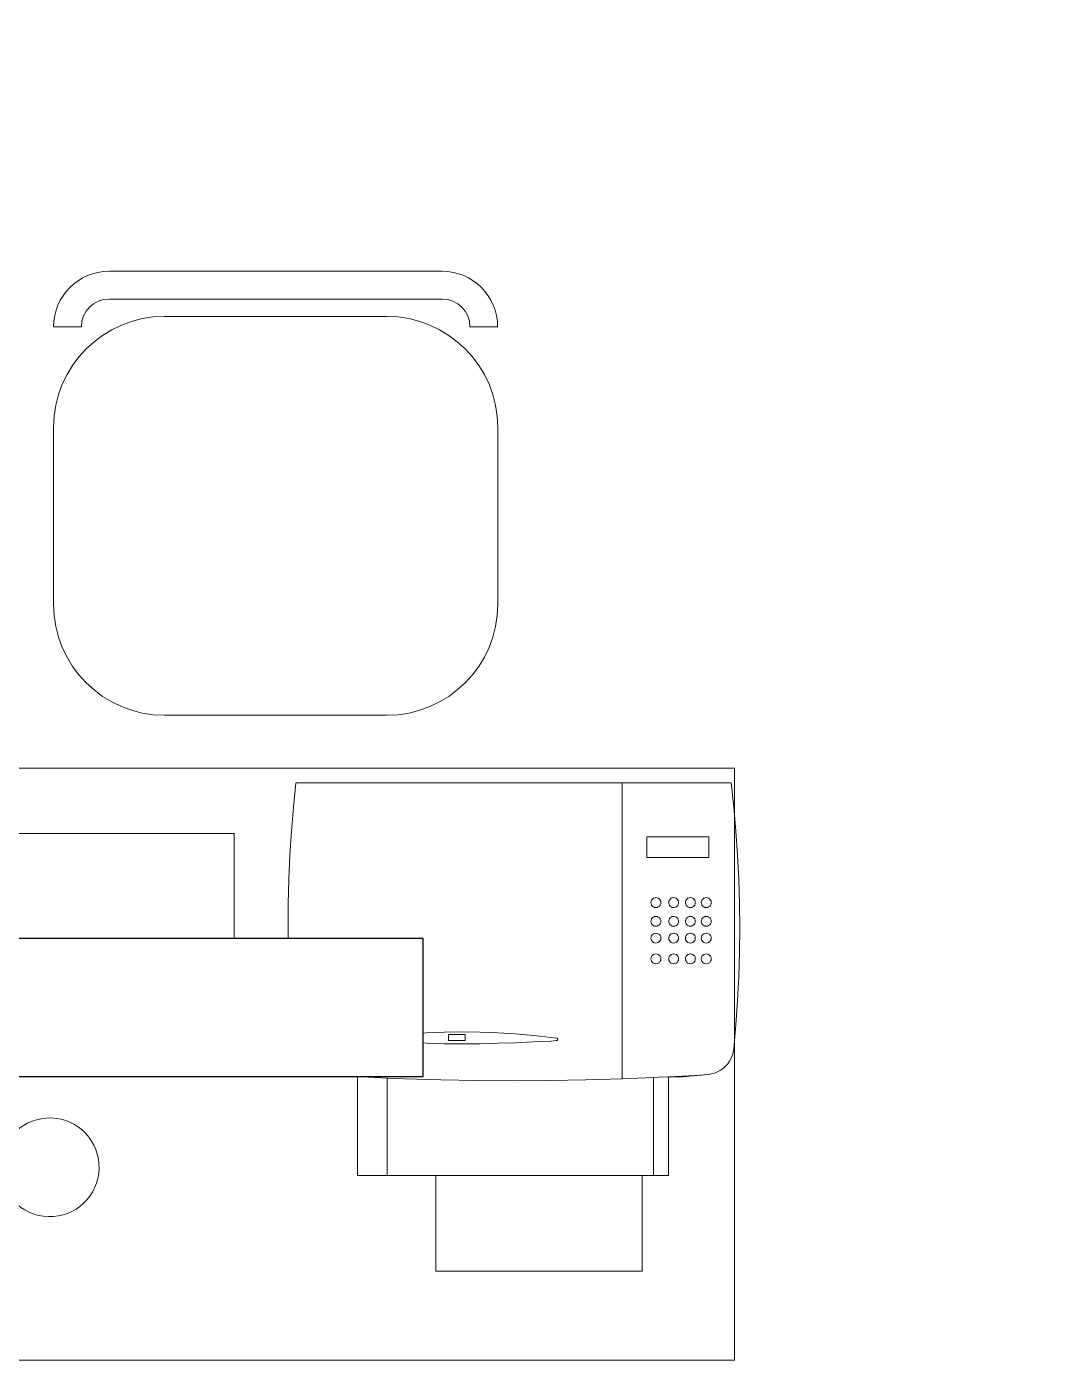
# Model space of a CAD drawing. Header units: metres. Extents: x -17 to 101, y 0 to 79.
# Drawn here: x 8.519 to 9.546, y 23.613 to 24.964 of the extents above; entities that cross this region are included whole.
import ezdxf

# ---------------------------------------------------------------- set-up
doc = ezdxf.new("R2010")
doc.units = ezdxf.units.M
doc.set_wipeout_variables(frame=1)
doc.layers.add('ALUMBRADO', color=1, linetype='Continuous', lineweight=30)
doc.layers.add('Cotas varias El', color=253, linetype='Continuous', lineweight=13)

# ---------------------------------------------------------------- blocks, each defined once
blk = doc.blocks.new('ADOSADO')
at = {"color": 1, "lineweight": 25}
blk.add_wipeout([(-0.63, 0.015), (0.64, 0.015), (0.64, 0.155), (-0.63, 0.155)], dxfattribs=at).dxf.layer = 'ALUMBRADO'
at = {"layer": 'ALUMBRADO', "lineweight": 25}
for points in [[(0.005, 0.1548), (0.005, 0.2007)], [(-0.4959, 0.155), (-0.63, 0.0409)], [(-0.3794, 0.155), (-0.5438, 0.015)], [(-0.1107, 0.085), (-0.0648, 0.085)], [(0.0748, 0.085), (0.1207, 0.085)], [(0.005, -0.0307), (0.005, 0.0152)]]:
    blk.add_lwpolyline(points, dxfattribs=at)
at = {"layer": 'ALUMBRADO', "color": 1, "lineweight": 25}
blk.add_lwpolyline([(-0.63, 0.015), (0.64, 0.015), (0.64, 0.155), (-0.63, 0.155)], close=True, dxfattribs=at)
at = {"layer": 'ALUMBRADO', "lineweight": 25}
blk.add_circle((0.005, 0.085), 0.0698, dxfattribs=at)

msp = doc.modelspace()

# ---------------------------------------------------------------- linework, layer by layer
at = {"layer": 'ALUMBRADO', "lineweight": 25}
msp.add_arc((8.8003, 22.8318), 2.716, 43.5059, 100.3819, dxfattribs=at)
at = {"layer": 'Cotas varias El', "linetype": 'ByBlock'}
for p, q in [((8.602, 24.7164, 0.0424), (8.9395, 24.7164, 0.0424)), ((8.602, 24.6882, 0.0424), (8.9395, 24.6882, 0.0424)), ((8.8833, 24.6706, 0.0424), (8.6583, 24.6706, 0.0424)), ((8.5458, 24.6601, 0.0424), (8.5739, 24.6601, 0.0424)), ((8.9958, 24.6601, 0.0424), (8.9676, 24.6601, 0.0424)), ((8.5458, 24.3789, 0.0424), (8.5458, 24.5581, 0.0424)), ((8.9958, 24.3789, 0.0424), (8.9958, 24.5581, 0.0424)), ((8.6583, 24.2664, 0.0424), (8.8833, 24.2664, 0.0424))]:
    msp.add_line(p, q, dxfattribs=at)
at = {"layer": 'Cotas varias El'}
for p, q in [((8.7912, 24.198), (8.7888, 24.1735)), ((9.122, 24.198), (8.7912, 24.198)), ((9.122, 23.8981), (9.122, 24.198)), ((9.2322, 24.198), (9.122, 24.198)), ((9.2322, 24.198), (9.2349, 24.1736)), ((8.7888, 24.1735), (8.7868, 24.1491)), ((9.2349, 24.1736), (9.2371, 24.1491)), ((8.7868, 24.1491), (8.7853, 24.1246)), ((9.2371, 24.1491), (9.2388, 24.1246)), ((9.1467, 24.1223), (9.1467, 24.1433)), ((9.2097, 24.1433), (9.1467, 24.1433)), ((9.2097, 24.1433), (9.2097, 24.1223)), ((8.7853, 24.1246), (8.7842, 24.1)), ((9.2097, 24.1223), (9.1467, 24.1223)), ((9.2388, 24.1246), (9.24, 24.1001)), ((8.7842, 24.1), (8.7835, 24.0755)), ((9.24, 24.1001), (9.2407, 24.0755)), ((9.1525, 24.0802), (9.1517, 24.0792)), ((9.1535, 24.081), (9.1525, 24.0802)), ((9.1547, 24.0815), (9.1535, 24.081)), ((9.156, 24.0817), (9.1547, 24.0815)), ((9.1573, 24.0815), (9.156, 24.0817)), ((9.1585, 24.081), (9.1573, 24.0815)), ((9.1596, 24.0802), (9.1585, 24.081)), ((9.1604, 24.0792), (9.1596, 24.0802)), ((9.1705, 24.0802), (9.1697, 24.0792)), ((9.1715, 24.081), (9.1705, 24.0802)), ((9.1727, 24.0815), (9.1715, 24.081)), ((9.174, 24.0817), (9.1727, 24.0815)), ((9.1753, 24.0815), (9.174, 24.0817)), ((9.1765, 24.081), (9.1753, 24.0815)), ((9.1776, 24.0802), (9.1765, 24.081)), ((9.1784, 24.0792), (9.1776, 24.0802)), ((9.1875, 24.0802), (9.1867, 24.0792)), ((9.1885, 24.081), (9.1875, 24.0802)), ((9.1897, 24.0815), (9.1885, 24.081)), ((9.191, 24.0817), (9.1897, 24.0815)), ((9.1923, 24.0815), (9.191, 24.0817)), ((9.1935, 24.081), (9.1923, 24.0815)), ((9.1946, 24.0802), (9.1935, 24.081)), ((9.1954, 24.0792), (9.1946, 24.0802)), ((9.2035, 24.0802), (9.2027, 24.0792)), ((9.2045, 24.081), (9.2035, 24.0802)), ((9.2057, 24.0815), (9.2045, 24.081)), ((9.207, 24.0817), (9.2057, 24.0815)), ((9.2083, 24.0815), (9.207, 24.0817)), ((9.2095, 24.081), (9.2083, 24.0815)), ((9.2106, 24.0802), (9.2095, 24.081)), ((9.2114, 24.0792), (9.2106, 24.0802)), ((8.7835, 24.0755), (8.7833, 24.051)), ((9.1512, 24.078), (9.151, 24.0767)), ((9.151, 24.0767), (9.1512, 24.0754)), ((9.1517, 24.0792), (9.1512, 24.078)), ((9.1512, 24.0754), (9.1517, 24.0742)), ((9.1517, 24.0742), (9.1525, 24.0731)), ((9.1525, 24.0731), (9.1535, 24.0723)), ((9.1535, 24.0723), (9.1547, 24.0718)), ((9.1547, 24.0718), (9.156, 24.0717)), ((9.156, 24.0717), (9.1573, 24.0718)), ((9.1573, 24.0718), (9.1585, 24.0723)), ((9.1585, 24.0723), (9.1596, 24.0731)), ((9.1596, 24.0731), (9.1604, 24.0742)), ((9.1609, 24.078), (9.1604, 24.0792)), ((9.1604, 24.0742), (9.1609, 24.0754)), ((9.161, 24.0767), (9.1609, 24.078)), ((9.1609, 24.0754), (9.161, 24.0767)), ((9.1692, 24.078), (9.169, 24.0767)), ((9.169, 24.0767), (9.1692, 24.0754)), ((9.1697, 24.0792), (9.1692, 24.078)), ((9.1692, 24.0754), (9.1697, 24.0742)), ((9.1697, 24.0742), (9.1705, 24.0731)), ((9.1705, 24.0731), (9.1715, 24.0723)), ((9.1715, 24.0723), (9.1727, 24.0718)), ((9.1727, 24.0718), (9.174, 24.0717)), ((9.174, 24.0717), (9.1753, 24.0718)), ((9.1753, 24.0718), (9.1765, 24.0723)), ((9.1765, 24.0723), (9.1776, 24.0731)), ((9.1776, 24.0731), (9.1784, 24.0742)), ((9.1789, 24.078), (9.1784, 24.0792)), ((9.1784, 24.0742), (9.1789, 24.0754)), ((9.179, 24.0767), (9.1789, 24.078)), ((9.1789, 24.0754), (9.179, 24.0767)), ((9.1862, 24.078), (9.186, 24.0767)), ((9.186, 24.0767), (9.1862, 24.0754)), ((9.1867, 24.0792), (9.1862, 24.078)), ((9.1862, 24.0754), (9.1867, 24.0742)), ((9.1867, 24.0742), (9.1875, 24.0731)), ((9.1875, 24.0731), (9.1885, 24.0723)), ((9.1885, 24.0723), (9.1897, 24.0718)), ((9.1897, 24.0718), (9.191, 24.0717)), ((9.191, 24.0717), (9.1923, 24.0718)), ((9.1923, 24.0718), (9.1935, 24.0723)), ((9.1935, 24.0723), (9.1946, 24.0731)), ((9.1946, 24.0731), (9.1954, 24.0742)), ((9.1959, 24.078), (9.1954, 24.0792)), ((9.1954, 24.0742), (9.1959, 24.0754)), ((9.196, 24.0767), (9.1959, 24.078)), ((9.1959, 24.0754), (9.196, 24.0767)), ((9.2022, 24.078), (9.202, 24.0767)), ((9.202, 24.0767), (9.2022, 24.0754)), ((9.2027, 24.0792), (9.2022, 24.078)), ((9.2022, 24.0754), (9.2027, 24.0742)), ((9.2027, 24.0742), (9.2035, 24.0731)), ((9.2035, 24.0731), (9.2045, 24.0723)), ((9.2045, 24.0723), (9.2057, 24.0718)), ((9.2057, 24.0718), (9.207, 24.0717)), ((9.207, 24.0717), (9.2083, 24.0718)), ((9.2083, 24.0718), (9.2095, 24.0723)), ((9.2095, 24.0723), (9.2106, 24.0731)), ((9.2106, 24.0731), (9.2114, 24.0742)), ((9.2119, 24.078), (9.2114, 24.0792)), ((9.2114, 24.0742), (9.2119, 24.0754)), ((9.212, 24.0767), (9.2119, 24.078)), ((9.2119, 24.0754), (9.212, 24.0767)), ((9.2407, 24.0755), (9.241, 24.051)), ((9.1512, 24.059), (9.151, 24.0577)), ((9.151, 24.0577), (9.1512, 24.0564)), ((9.1517, 24.0602), (9.1512, 24.059)), ((9.1512, 24.0564), (9.1517, 24.0552)), ((9.1525, 24.0612), (9.1517, 24.0602)), ((9.1517, 24.0552), (9.1525, 24.0541)), ((9.1535, 24.062), (9.1525, 24.0612)), ((9.1525, 24.0541), (9.1535, 24.0533)), ((9.1547, 24.0625), (9.1535, 24.062)), ((9.1535, 24.0533), (9.1547, 24.0528)), ((9.156, 24.0627), (9.1547, 24.0625)), ((9.1573, 24.0625), (9.156, 24.0627)), ((9.1585, 24.062), (9.1573, 24.0625)), ((9.1573, 24.0528), (9.1585, 24.0533)), ((9.1596, 24.0612), (9.1585, 24.062)), ((9.1585, 24.0533), (9.1596, 24.0541)), ((9.1604, 24.0602), (9.1596, 24.0612)), ((9.1596, 24.0541), (9.1604, 24.0552)), ((9.1609, 24.059), (9.1604, 24.0602)), ((9.1604, 24.0552), (9.1609, 24.0564)), ((9.161, 24.0577), (9.1609, 24.059)), ((9.1609, 24.0564), (9.161, 24.0577)), ((9.1692, 24.059), (9.169, 24.0577)), ((9.169, 24.0577), (9.1692, 24.0564)), ((9.1697, 24.0602), (9.1692, 24.059)), ((9.1692, 24.0564), (9.1697, 24.0552)), ((9.1705, 24.0612), (9.1697, 24.0602)), ((9.1697, 24.0552), (9.1705, 24.0541)), ((9.1715, 24.062), (9.1705, 24.0612)), ((9.1705, 24.0541), (9.1715, 24.0533)), ((9.1727, 24.0625), (9.1715, 24.062)), ((9.1715, 24.0533), (9.1727, 24.0528)), ((9.174, 24.0627), (9.1727, 24.0625)), ((9.1753, 24.0625), (9.174, 24.0627)), ((9.1765, 24.062), (9.1753, 24.0625)), ((9.1753, 24.0528), (9.1765, 24.0533)), ((9.1776, 24.0612), (9.1765, 24.062)), ((9.1765, 24.0533), (9.1776, 24.0541)), ((9.1784, 24.0602), (9.1776, 24.0612)), ((9.1776, 24.0541), (9.1784, 24.0552)), ((9.1789, 24.059), (9.1784, 24.0602)), ((9.1784, 24.0552), (9.1789, 24.0564)), ((9.179, 24.0577), (9.1789, 24.059)), ((9.1789, 24.0564), (9.179, 24.0577)), ((9.1862, 24.059), (9.186, 24.0577)), ((9.186, 24.0577), (9.1862, 24.0564)), ((9.1867, 24.0602), (9.1862, 24.059)), ((9.1862, 24.0564), (9.1867, 24.0552)), ((9.1875, 24.0612), (9.1867, 24.0602)), ((9.1867, 24.0552), (9.1875, 24.0541)), ((9.1885, 24.062), (9.1875, 24.0612)), ((9.1875, 24.0541), (9.1885, 24.0533)), ((9.1897, 24.0625), (9.1885, 24.062)), ((9.1885, 24.0533), (9.1897, 24.0528)), ((9.191, 24.0627), (9.1897, 24.0625)), ((9.1923, 24.0625), (9.191, 24.0627)), ((9.1935, 24.062), (9.1923, 24.0625)), ((9.1923, 24.0528), (9.1935, 24.0533)), ((9.1946, 24.0612), (9.1935, 24.062)), ((9.1935, 24.0533), (9.1946, 24.0541)), ((9.1954, 24.0602), (9.1946, 24.0612)), ((9.1946, 24.0541), (9.1954, 24.0552)), ((9.1959, 24.059), (9.1954, 24.0602)), ((9.1954, 24.0552), (9.1959, 24.0564)), ((9.196, 24.0577), (9.1959, 24.059)), ((9.1959, 24.0564), (9.196, 24.0577)), ((9.2022, 24.059), (9.202, 24.0577)), ((9.202, 24.0577), (9.2022, 24.0564)), ((9.2027, 24.0602), (9.2022, 24.059)), ((9.2022, 24.0564), (9.2027, 24.0552)), ((9.2035, 24.0612), (9.2027, 24.0602)), ((9.2027, 24.0552), (9.2035, 24.0541)), ((9.2045, 24.062), (9.2035, 24.0612)), ((9.2035, 24.0541), (9.2045, 24.0533)), ((9.2057, 24.0625), (9.2045, 24.062)), ((9.2045, 24.0533), (9.2057, 24.0528)), ((9.207, 24.0627), (9.2057, 24.0625)), ((9.2083, 24.0625), (9.207, 24.0627)), ((9.2095, 24.062), (9.2083, 24.0625)), ((9.2083, 24.0528), (9.2095, 24.0533)), ((9.2106, 24.0612), (9.2095, 24.062)), ((9.2095, 24.0533), (9.2106, 24.0541)), ((9.2114, 24.0602), (9.2106, 24.0612)), ((9.2106, 24.0541), (9.2114, 24.0552)), ((9.2119, 24.059), (9.2114, 24.0602)), ((9.2114, 24.0552), (9.2119, 24.0564)), ((9.212, 24.0577), (9.2119, 24.059)), ((9.2119, 24.0564), (9.212, 24.0577)), ((8.7833, 24.051), (8.7835, 24.0264)), ((9.1512, 24.042), (9.151, 24.0407)), ((9.151, 24.0407), (9.1512, 24.0394)), ((9.1517, 24.0432), (9.1512, 24.042)), ((9.1525, 24.0442), (9.1517, 24.0432)), ((9.1535, 24.045), (9.1525, 24.0442)), ((9.1547, 24.0455), (9.1535, 24.045)), ((9.1547, 24.0528), (9.156, 24.0527)), ((9.156, 24.0457), (9.1547, 24.0455)), ((9.156, 24.0527), (9.1573, 24.0528)), ((9.1573, 24.0455), (9.156, 24.0457)), ((9.1585, 24.045), (9.1573, 24.0455)), ((9.1596, 24.0442), (9.1585, 24.045)), ((9.1604, 24.0432), (9.1596, 24.0442)), ((9.1609, 24.042), (9.1604, 24.0432)), ((9.161, 24.0407), (9.1609, 24.042)), ((9.1609, 24.0394), (9.161, 24.0407)), ((9.1692, 24.042), (9.169, 24.0407)), ((9.169, 24.0407), (9.1692, 24.0394)), ((9.1697, 24.0432), (9.1692, 24.042)), ((9.1705, 24.0442), (9.1697, 24.0432)), ((9.1715, 24.045), (9.1705, 24.0442)), ((9.1727, 24.0455), (9.1715, 24.045)), ((9.1727, 24.0528), (9.174, 24.0527)), ((9.174, 24.0457), (9.1727, 24.0455)), ((9.174, 24.0527), (9.1753, 24.0528)), ((9.1753, 24.0455), (9.174, 24.0457)), ((9.1765, 24.045), (9.1753, 24.0455)), ((9.1776, 24.0442), (9.1765, 24.045)), ((9.1784, 24.0432), (9.1776, 24.0442)), ((9.1789, 24.042), (9.1784, 24.0432)), ((9.179, 24.0407), (9.1789, 24.042)), ((9.1789, 24.0394), (9.179, 24.0407)), ((9.1862, 24.042), (9.186, 24.0407)), ((9.186, 24.0407), (9.1862, 24.0394)), ((9.1867, 24.0432), (9.1862, 24.042)), ((9.1875, 24.0442), (9.1867, 24.0432)), ((9.1885, 24.045), (9.1875, 24.0442)), ((9.1897, 24.0455), (9.1885, 24.045)), ((9.1897, 24.0528), (9.191, 24.0527)), ((9.191, 24.0457), (9.1897, 24.0455)), ((9.191, 24.0527), (9.1923, 24.0528)), ((9.1923, 24.0455), (9.191, 24.0457)), ((9.1935, 24.045), (9.1923, 24.0455)), ((9.1946, 24.0442), (9.1935, 24.045)), ((9.1954, 24.0432), (9.1946, 24.0442)), ((9.1959, 24.042), (9.1954, 24.0432)), ((9.196, 24.0407), (9.1959, 24.042)), ((9.1959, 24.0394), (9.196, 24.0407)), ((9.2022, 24.042), (9.202, 24.0407)), ((9.202, 24.0407), (9.2022, 24.0394)), ((9.2027, 24.0432), (9.2022, 24.042)), ((9.2035, 24.0442), (9.2027, 24.0432)), ((9.2045, 24.045), (9.2035, 24.0442)), ((9.2057, 24.0455), (9.2045, 24.045)), ((9.2057, 24.0528), (9.207, 24.0527)), ((9.207, 24.0457), (9.2057, 24.0455)), ((9.207, 24.0527), (9.2083, 24.0528)), ((9.2083, 24.0455), (9.207, 24.0457)), ((9.2095, 24.045), (9.2083, 24.0455)), ((9.2106, 24.0442), (9.2095, 24.045)), ((9.2114, 24.0432), (9.2106, 24.0442)), ((9.2119, 24.042), (9.2114, 24.0432)), ((9.212, 24.0407), (9.2119, 24.042)), ((9.2119, 24.0394), (9.212, 24.0407)), ((9.241, 24.051), (9.2407, 24.0264)), ((8.7835, 24.0264), (8.7842, 24.0019)), ((9.1512, 24.0394), (9.1517, 24.0382)), ((9.1517, 24.0382), (9.1525, 24.0371)), ((9.1525, 24.0371), (9.1535, 24.0363)), ((9.1535, 24.0363), (9.1547, 24.0358)), ((9.1547, 24.0358), (9.156, 24.0357)), ((9.156, 24.0357), (9.1573, 24.0358)), ((9.1573, 24.0358), (9.1585, 24.0363)), ((9.1585, 24.0363), (9.1596, 24.0371)), ((9.1596, 24.0371), (9.1604, 24.0382)), ((9.1604, 24.0382), (9.1609, 24.0394)), ((9.1692, 24.0394), (9.1697, 24.0382)), ((9.1697, 24.0382), (9.1705, 24.0371)), ((9.1705, 24.0371), (9.1715, 24.0363)), ((9.1715, 24.0363), (9.1727, 24.0358)), ((9.1727, 24.0358), (9.174, 24.0357)), ((9.174, 24.0357), (9.1753, 24.0358)), ((9.1753, 24.0358), (9.1765, 24.0363)), ((9.1765, 24.0363), (9.1776, 24.0371)), ((9.1776, 24.0371), (9.1784, 24.0382)), ((9.1784, 24.0382), (9.1789, 24.0394)), ((9.1862, 24.0394), (9.1867, 24.0382)), ((9.1867, 24.0382), (9.1875, 24.0371)), ((9.1875, 24.0371), (9.1885, 24.0363)), ((9.1885, 24.0363), (9.1897, 24.0358)), ((9.1897, 24.0358), (9.191, 24.0357)), ((9.191, 24.0357), (9.1923, 24.0358)), ((9.1923, 24.0358), (9.1935, 24.0363)), ((9.1935, 24.0363), (9.1946, 24.0371)), ((9.1946, 24.0371), (9.1954, 24.0382)), ((9.1954, 24.0382), (9.1959, 24.0394)), ((9.2022, 24.0394), (9.2027, 24.0382)), ((9.2027, 24.0382), (9.2035, 24.0371)), ((9.2035, 24.0371), (9.2045, 24.0363)), ((9.2045, 24.0363), (9.2057, 24.0358)), ((9.2057, 24.0358), (9.207, 24.0357)), ((9.207, 24.0357), (9.2083, 24.0358)), ((9.2083, 24.0358), (9.2095, 24.0363)), ((9.2095, 24.0363), (9.2106, 24.0371)), ((9.2106, 24.0371), (9.2114, 24.0382)), ((9.2114, 24.0382), (9.2119, 24.0394)), ((9.2407, 24.0264), (9.24, 24.0019)), ((9.1512, 24.021), (9.151, 24.0197)), ((9.151, 24.0197), (9.1512, 24.0184)), ((9.1517, 24.0222), (9.1512, 24.021)), ((9.1512, 24.0184), (9.1517, 24.0172)), ((9.1525, 24.0232), (9.1517, 24.0222)), ((9.1517, 24.0172), (9.1525, 24.0161)), ((9.1535, 24.024), (9.1525, 24.0232)), ((9.1525, 24.0161), (9.1535, 24.0153)), ((9.1547, 24.0245), (9.1535, 24.024)), ((9.1535, 24.0153), (9.1547, 24.0148)), ((9.156, 24.0247), (9.1547, 24.0245)), ((9.1547, 24.0148), (9.156, 24.0147)), ((9.1573, 24.0245), (9.156, 24.0247)), ((9.156, 24.0147), (9.1573, 24.0148)), ((9.1585, 24.024), (9.1573, 24.0245)), ((9.1573, 24.0148), (9.1585, 24.0153)), ((9.1596, 24.0232), (9.1585, 24.024)), ((9.1585, 24.0153), (9.1596, 24.0161)), ((9.1604, 24.0222), (9.1596, 24.0232)), ((9.1596, 24.0161), (9.1604, 24.0172)), ((9.1609, 24.021), (9.1604, 24.0222)), ((9.1604, 24.0172), (9.1609, 24.0184)), ((9.161, 24.0197), (9.1609, 24.021)), ((9.1609, 24.0184), (9.161, 24.0197)), ((9.1692, 24.021), (9.169, 24.0197)), ((9.169, 24.0197), (9.1692, 24.0184)), ((9.1697, 24.0222), (9.1692, 24.021)), ((9.1692, 24.0184), (9.1697, 24.0172)), ((9.1705, 24.0232), (9.1697, 24.0222)), ((9.1697, 24.0172), (9.1705, 24.0161)), ((9.1715, 24.024), (9.1705, 24.0232)), ((9.1705, 24.0161), (9.1715, 24.0153)), ((9.1727, 24.0245), (9.1715, 24.024)), ((9.1715, 24.0153), (9.1727, 24.0148)), ((9.174, 24.0247), (9.1727, 24.0245)), ((9.1727, 24.0148), (9.174, 24.0147)), ((9.1753, 24.0245), (9.174, 24.0247)), ((9.174, 24.0147), (9.1753, 24.0148)), ((9.1765, 24.024), (9.1753, 24.0245)), ((9.1753, 24.0148), (9.1765, 24.0153)), ((9.1776, 24.0232), (9.1765, 24.024)), ((9.1765, 24.0153), (9.1776, 24.0161)), ((9.1784, 24.0222), (9.1776, 24.0232)), ((9.1776, 24.0161), (9.1784, 24.0172)), ((9.1789, 24.021), (9.1784, 24.0222)), ((9.1784, 24.0172), (9.1789, 24.0184)), ((9.179, 24.0197), (9.1789, 24.021)), ((9.1789, 24.0184), (9.179, 24.0197)), ((9.1862, 24.021), (9.186, 24.0197)), ((9.186, 24.0197), (9.1862, 24.0184)), ((9.1867, 24.0222), (9.1862, 24.021)), ((9.1862, 24.0184), (9.1867, 24.0172)), ((9.1875, 24.0232), (9.1867, 24.0222)), ((9.1867, 24.0172), (9.1875, 24.0161)), ((9.1885, 24.024), (9.1875, 24.0232)), ((9.1875, 24.0161), (9.1885, 24.0153)), ((9.1897, 24.0245), (9.1885, 24.024)), ((9.1885, 24.0153), (9.1897, 24.0148)), ((9.191, 24.0247), (9.1897, 24.0245)), ((9.1897, 24.0148), (9.191, 24.0147)), ((9.1923, 24.0245), (9.191, 24.0247)), ((9.191, 24.0147), (9.1923, 24.0148)), ((9.1935, 24.024), (9.1923, 24.0245)), ((9.1923, 24.0148), (9.1935, 24.0153)), ((9.1946, 24.0232), (9.1935, 24.024)), ((9.1935, 24.0153), (9.1946, 24.0161)), ((9.1954, 24.0222), (9.1946, 24.0232)), ((9.1946, 24.0161), (9.1954, 24.0172)), ((9.1959, 24.021), (9.1954, 24.0222)), ((9.1954, 24.0172), (9.1959, 24.0184)), ((9.196, 24.0197), (9.1959, 24.021)), ((9.1959, 24.0184), (9.196, 24.0197)), ((9.2022, 24.021), (9.202, 24.0197)), ((9.202, 24.0197), (9.2022, 24.0184)), ((9.2027, 24.0222), (9.2022, 24.021)), ((9.2022, 24.0184), (9.2027, 24.0172)), ((9.2035, 24.0232), (9.2027, 24.0222)), ((9.2027, 24.0172), (9.2035, 24.0161)), ((9.2045, 24.024), (9.2035, 24.0232)), ((9.2035, 24.0161), (9.2045, 24.0153)), ((9.2057, 24.0245), (9.2045, 24.024)), ((9.2045, 24.0153), (9.2057, 24.0148)), ((9.207, 24.0247), (9.2057, 24.0245)), ((9.2057, 24.0148), (9.207, 24.0147)), ((9.2083, 24.0245), (9.207, 24.0247)), ((9.207, 24.0147), (9.2083, 24.0148)), ((9.2095, 24.024), (9.2083, 24.0245)), ((9.2083, 24.0148), (9.2095, 24.0153)), ((9.2106, 24.0232), (9.2095, 24.024)), ((9.2095, 24.0153), (9.2106, 24.0161)), ((9.2114, 24.0222), (9.2106, 24.0232)), ((9.2106, 24.0161), (9.2114, 24.0172)), ((9.2119, 24.021), (9.2114, 24.0222)), ((9.2114, 24.0172), (9.2119, 24.0184)), ((9.212, 24.0197), (9.2119, 24.021)), ((9.2119, 24.0184), (9.212, 24.0197)), ((8.7842, 24.0019), (8.7853, 23.9774)), ((9.24, 24.0019), (9.2388, 23.9773)), ((8.7853, 23.9774), (8.7868, 23.9529)), ((9.2388, 23.9773), (9.2371, 23.9528)), ((8.7868, 23.9529), (8.7888, 23.9284)), ((8.9236, 23.9447), (8.9417, 23.9454)), ((8.9417, 23.9454), (8.9597, 23.9456)), ((8.9597, 23.9456), (8.9778, 23.9454)), ((8.9778, 23.9454), (8.9959, 23.9447)), ((9.2371, 23.9528), (9.2349, 23.9284)), ((8.858, 23.938), (8.8579, 23.9378)), ((8.8579, 23.9378), (8.858, 23.9377)), ((8.8581, 23.9383), (8.858, 23.9381)), ((8.858, 23.9381), (8.858, 23.938)), ((8.858, 23.9377), (8.858, 23.9375)), ((8.858, 23.9375), (8.8581, 23.9374)), ((8.8582, 23.9384), (8.8581, 23.9383)), ((8.8581, 23.9374), (8.8582, 23.9373)), ((8.8583, 23.9385), (8.8582, 23.9384)), ((8.8582, 23.9373), (8.8583, 23.9372)), ((8.8584, 23.9385), (8.8583, 23.9385)), ((8.8583, 23.9372), (8.8584, 23.9372)), ((8.8584, 23.9385), (8.8696, 23.9401)), ((8.8584, 23.9372), (8.8697, 23.9364)), ((8.8696, 23.9401), (8.8876, 23.942)), ((8.8697, 23.9364), (8.8877, 23.9354)), ((8.8876, 23.942), (8.9056, 23.9436)), ((8.8877, 23.9354), (8.9057, 23.9346)), ((8.9056, 23.9436), (8.9236, 23.9447)), ((8.9057, 23.9346), (8.9237, 23.9341)), ((8.9237, 23.9341), (8.9417, 23.9337)), ((8.9417, 23.9337), (8.9597, 23.9336)), ((8.9459, 23.9429), (8.9459, 23.9369)), ((8.9629, 23.9429), (8.9459, 23.9429)), ((8.9459, 23.9369), (8.9629, 23.9369)), ((8.9597, 23.9336), (8.9778, 23.9337)), ((8.9629, 23.9369), (8.9629, 23.9429)), ((8.9778, 23.9337), (8.9958, 23.9341)), ((8.9958, 23.9341), (9.0138, 23.9346)), ((8.9959, 23.9447), (9.0139, 23.9436)), ((9.0138, 23.9346), (9.0318, 23.9354)), ((9.0139, 23.9436), (9.0319, 23.942)), ((9.0318, 23.9354), (9.0498, 23.9364)), ((9.0319, 23.942), (9.0498, 23.9401)), ((9.0498, 23.9401), (9.0553, 23.9393)), ((9.0498, 23.9364), (9.0555, 23.9368)), ((9.0553, 23.9393), (9.0556, 23.9393)), ((9.0558, 23.9368), (9.0555, 23.9368)), ((9.0556, 23.9393), (9.056, 23.9392)), ((9.0561, 23.937), (9.0558, 23.9368)), ((9.056, 23.9392), (9.0562, 23.939)), ((9.0563, 23.9372), (9.0561, 23.937)), ((9.0562, 23.939), (9.0564, 23.9387)), ((9.0565, 23.9375), (9.0563, 23.9372)), ((9.0564, 23.9387), (9.0566, 23.9385)), ((9.0566, 23.9378), (9.0565, 23.9375)), ((9.0566, 23.9385), (9.0567, 23.9381)), ((9.0567, 23.9381), (9.0566, 23.9378)), ((8.7888, 23.9284), (8.7893, 23.9251)), ((8.7893, 23.9251), (8.7901, 23.9219)), ((8.7901, 23.9219), (8.7914, 23.9188)), ((8.7914, 23.9188), (8.793, 23.9158)), ((9.2322, 23.9189), (9.2307, 23.916)), ((9.2335, 23.922), (9.2322, 23.9189)), ((9.2343, 23.9251), (9.2335, 23.922)), ((9.2349, 23.9284), (9.2343, 23.9251)), ((8.793, 23.9158), (8.7949, 23.9131)), ((8.7949, 23.9131), (8.7971, 23.9106)), ((8.7971, 23.9106), (8.7996, 23.9084)), ((8.7996, 23.9084), (8.8024, 23.9065)), ((8.8024, 23.9065), (8.8053, 23.9049)), ((8.8053, 23.9049), (8.8084, 23.9037)), ((9.2186, 23.9052), (9.2155, 23.9039)), ((9.2215, 23.9067), (9.2186, 23.9052)), ((9.2241, 23.9087), (9.2215, 23.9067)), ((9.2266, 23.9109), (9.2241, 23.9087)), ((9.2288, 23.9133), (9.2266, 23.9109)), ((9.2307, 23.916), (9.2288, 23.9133)), ((8.8084, 23.9037), (8.8117, 23.9029)), ((8.8117, 23.9029), (8.815, 23.9024)), ((8.815, 23.9024), (8.8279, 23.9016)), ((8.8279, 23.9016), (8.8537, 23.9002)), ((8.8537, 23.8002), (8.8537, 23.9002)), ((8.8537, 23.9002), (8.8646, 23.8996)), ((8.8646, 23.8996), (8.8837, 23.8988)), ((8.8837, 23.8988), (8.9013, 23.8981)), ((8.8837, 23.8988), (8.8837, 23.8002)), ((8.9013, 23.8981), (8.9381, 23.897)), ((8.9381, 23.897), (8.9749, 23.8963)), ((8.9749, 23.8963), (9.0117, 23.8961)), ((9.0117, 23.8961), (9.0484, 23.8963)), ((9.0484, 23.8963), (9.0852, 23.897)), ((9.0852, 23.897), (9.122, 23.8981)), ((9.122, 23.8981), (9.1537, 23.8994)), ((9.1537, 23.8994), (9.1587, 23.8996)), ((9.1537, 23.8002), (9.1537, 23.8994)), ((9.1587, 23.8996), (9.1687, 23.9001)), ((9.1687, 23.9001), (9.1696, 23.9002)), ((9.1687, 23.8002), (9.1687, 23.9001)), ((9.1696, 23.9002), (9.1955, 23.9016)), ((9.1696, 23.9002), (9.1837, 23.9002)), ((9.2091, 23.9025), (9.1837, 23.9002)), ((9.1955, 23.9016), (9.2091, 23.9025)), ((9.2124, 23.903), (9.2091, 23.9025)), ((9.2155, 23.9039), (9.2124, 23.903)), ((8.8837, 23.8002), (8.8537, 23.8002)), ((8.9332, 23.8002), (8.8837, 23.8002)), ((8.9332, 23.7701), (8.9332, 23.8002)), ((8.9332, 23.8002), (9.1422, 23.8002)), ((9.1422, 23.8002), (8.9332, 23.8002)), ((9.1537, 23.8002), (9.1422, 23.8002)), ((9.1422, 23.8002), (9.1422, 23.7701)), ((9.1687, 23.8002), (9.1537, 23.8002)), ((8.9332, 23.7032), (8.9332, 23.7701)), ((9.1422, 23.7701), (9.1422, 23.7032)), ((9.1422, 23.7032), (8.9332, 23.7032))]:
    msp.add_line(p, q, dxfattribs=at)
at = {"layer": 'Cotas varias El', "extrusion": (-0.03756, 0.00481, 0.999283)}
msp.add_line((8.5218, 23.9396, 0.0016), (8.6018, 23.9397, 0.0046), dxfattribs=at)
at = {"layer": 'Cotas varias El', "elevation": 0.0424}
msp.add_lwpolyline([(7.7358, 24.2129), (9.2358, 24.2129), (9.2358, 23.6129), (7.7358, 23.6129)], close=True, dxfattribs=at)
at = {"layer": 'Cotas varias El', "extrusion": (-0.03756, 0.00481, 0.999283), "elevation": -0.2034}
msp.add_lwpolyline([(-25.0597, 5.5871), (-25.0216, 5.2896), (-24.8232, 5.315), (-24.8613, 5.6126)], close=True, dxfattribs=at)
at = {"layer": 'Cotas varias El', "extrusion": (-0.03756, 0.00481, 0.999283)}
msp.add_circle((-24.7006, 5.4446, -0.2063), 0.05, dxfattribs=at)
at = {"layer": 'Cotas varias El', "linetype": 'ByBlock'}
for centre, radius, start, end in [((8.602, 24.6601, 0.0424), 0.0562, 90, 180), ((8.9395, 24.6601, 0.0424), 0.0562, 0, 90), ((8.602, 24.6601, 0.0424), 0.0281, 90, 180), ((8.9395, 24.6601, 0.0424), 0.0281, 0, 90), ((8.6583, 24.5581, 0.0424), 0.1125, 90, 180), ((8.8833, 24.5581, 0.0424), 0.1125, 0, 90), ((8.6583, 24.3789, 0.0424), 0.1125, 180, 270), ((8.8833, 24.3789, 0.0424), 0.1125, 270, 0)]:
    msp.add_arc(centre, radius, start, end, dxfattribs=at)

# ---------------------------------------------------------------- next in the draw order: block references
at = {"layer": 'ALUMBRADO', "lineweight": 25}
msp.add_blockref('ADOSADO', (8.2802, 23.8854), dxfattribs=at)

doc.saveas('drawing.dxf')
